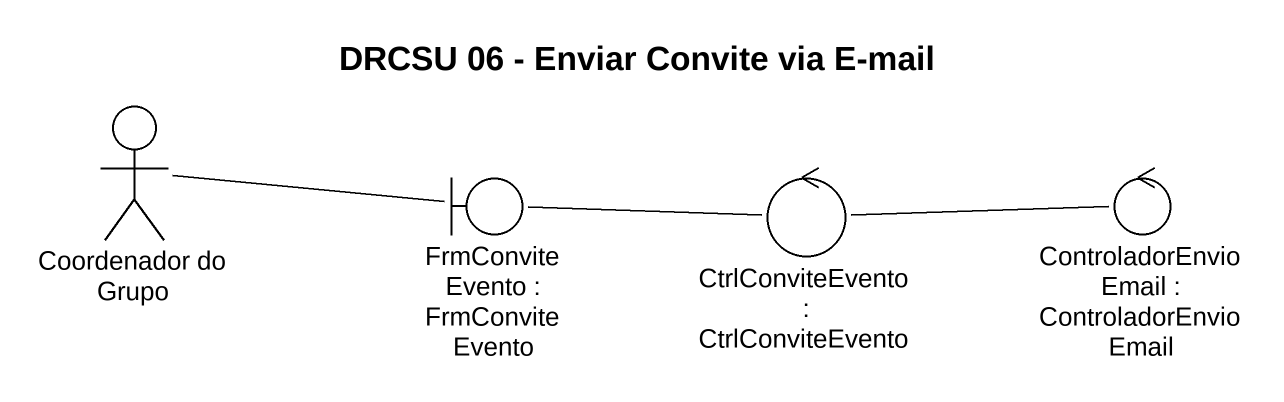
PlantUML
@startuml
title DRCSU 06 - Enviar Convite via E-mail
actor "Coordenador do Grupo" as Coordenador_do_Grupo
boundary "FrmConviteEvento : FrmConviteEvento" as FrmConviteEvento
control "CtrlConviteEvento : CtrlConviteEvento" as CtrlConviteEvento
control "ControladorEnvioEmail : ControladorEnvioEmail" as ControladorEnvioEmail
Coordenador_do_Grupo -right- FrmConviteEvento
FrmConviteEvento -right- CtrlConviteEvento
CtrlConviteEvento -right- ControladorEnvioEmail
@enduml
